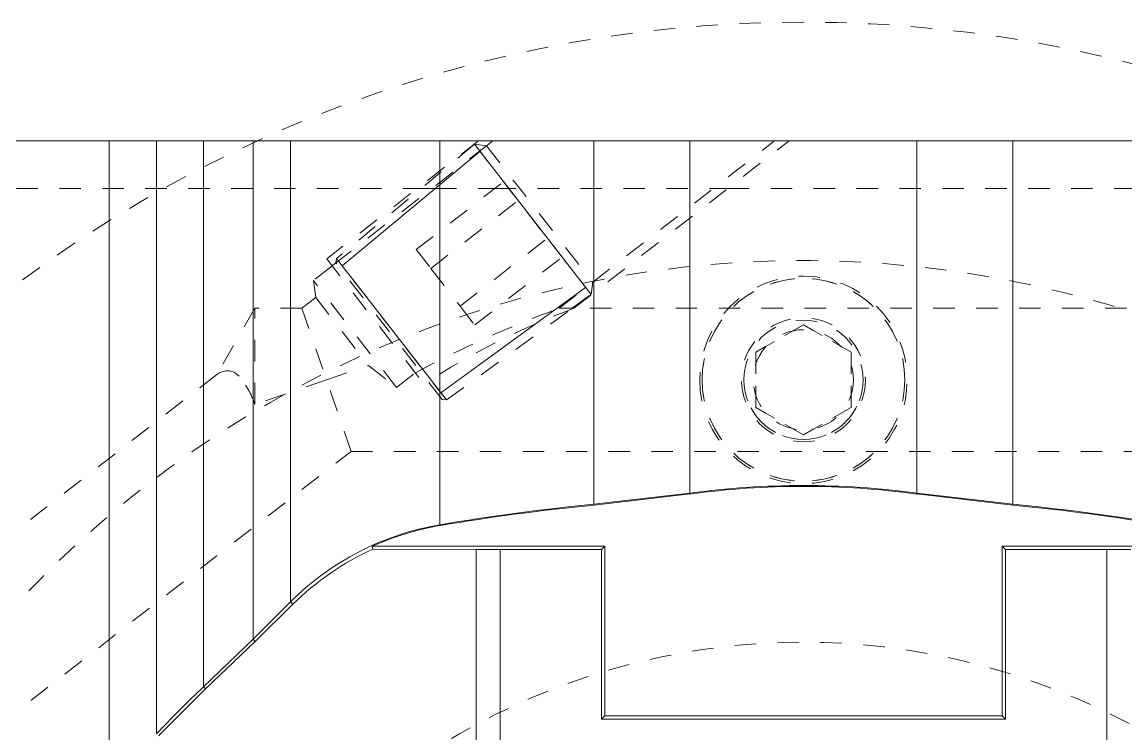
# Model space of a CAD drawing. Header units: millimetres. Extents: x 0 to 1189, y 0 to 841.
# Drawn here: x 208.23 to 254.52, y 261.15 to 291 of the extents above; entities that cross this region are included whole.
import ezdxf

# ---------------------------------------------------------------- set-up
doc = ezdxf.new("R2010")
doc.units = ezdxf.units.MM
doc.linetypes.add('_..__..__..__.._', pattern=[1.8, 0.9, -0.9])
doc.linetypes.add('________________', pattern=[0])

# ---------------------------------------------------------------- blocks, each defined once
blk = doc.blocks.new('D_FRAME_VIEW@1506')
at = {"color": 253, "linetype": '________________', "lineweight": 9, "true_color": 0xbeb69e}
blk.add_line((281.5, 286.02), (200.5, 286.02), dxfattribs=at)
at = {"color": 9, "linetype": '________________', "lineweight": 9, "true_color": 0xb1b1f0}
for p, q in [((211.88, 259.083), (211.88, 286.02)), ((213.874, 261.153), (213.874, 286.02)), ((215.847, 263.126), (215.847, 286.02)), ((217.917, 265.12), (217.917, 286.02)), ((219.487, 266.689), (219.487, 286.02)), ((225.756, 269.925), (225.756, 286.02)), ((232.214, 270.782), (232.214, 286.02)), ((236.24, 271.248), (236.24, 286.02)), ((245.76, 271.248), (245.76, 286.02)), ((249.786, 270.782), (249.786, 286.02)), ((236.24, 271.248), (232.214, 270.782)), ((236.245, 271.213), (232.217, 270.747)), ((236.24, 271.248), (236.245, 271.213)), ((245.76, 271.248), (245.755, 271.213)), ((249.783, 270.747), (245.755, 271.213)), ((249.786, 270.782), (245.76, 271.248)), ((232.214, 270.782), (232.217, 270.747)), ((249.786, 270.782), (249.783, 270.747)), ((225.756, 269.925), (225.762, 269.89)), ((222.942, 268.897), (222.915, 269.02)), ((232.669, 269.02), (222.915, 269.02)), ((232.669, 269.02), (232.53, 268.882)), ((232.669, 261.908), (232.669, 269.02)), ((259.085, 269.02), (249.331, 269.02)), ((249.331, 269.02), (249.331, 261.908)), ((249.331, 269.02), (249.47, 268.882)), ((222.942, 268.897), (227.272, 268.883)), ((228.281, 268.882), (227.272, 268.883)), ((227.272, 259.14), (227.272, 268.883)), ((232.53, 268.882), (228.281, 268.882)), ((228.281, 259.424), (228.281, 268.882)), ((232.53, 268.882), (232.53, 261.77)), ((253.719, 268.882), (249.47, 268.882)), ((249.47, 261.77), (249.47, 268.882)), ((254.728, 268.883), (253.719, 268.882)), ((253.719, 268.882), (253.719, 259.424)), ((219.487, 266.689), (217.917, 265.12)), ((219.487, 266.689), (219.588, 266.588)), ((218.012, 265.024), (219.588, 266.588)), ((217.917, 265.119), (215.847, 263.126)), ((215.93, 263.037), (218.012, 265.024)), ((217.917, 265.119), (218.012, 265.024)), ((213.953, 261.079), (215.93, 263.037)), ((215.847, 263.126), (215.93, 263.037)), ((232.669, 261.908), (232.53, 261.77)), ((232.53, 261.77), (249.47, 261.77)), ((249.331, 261.908), (232.669, 261.908)), ((249.331, 261.908), (249.47, 261.77))]:
    blk.add_line(p, q, dxfattribs=at)
at = {"color": 9, "linetype": '_..__..__..__.._', "lineweight": 9, "true_color": 0xb1b1f0}
for p, q in [((227.368, 286.02), (221.008, 281.073)), ((227.711, 285.812), (221.396, 280.9)), ((227.978, 286.02), (227.711, 285.812)), ((231.372, 279), (240.398, 286.02)), ((232.162, 280.089), (239.787, 286.02)), ((202.6, 284.02), (224.796, 284.02)), ((224.796, 284.02), (224.962, 284.02)), ((224.962, 284.02), (225.407, 284.02)), ((225.407, 284.02), (225.556, 284.02)), ((225.556, 284.02), (228.054, 284.02)), ((228.054, 284.02), (237.216, 284.02)), ((237.216, 284.02), (237.827, 284.02)), ((237.827, 284.02), (281, 284.02)), ((221.008, 281.073), (225.091, 275.823)), ((221.238, 280.777), (220.448, 280.163)), ((221.396, 280.9), (221.238, 280.777)), ((223.939, 275.675), (220.448, 280.163)), ((220.448, 280.163), (220.547, 279.449)), ((230.762, 279), (232.162, 280.089)), ((220.547, 279.449), (219.971, 279)), ((220.547, 279.449), (222.76, 276.604)), ((218, 279), (216.394, 276.218)), ((218, 274.971), (218, 279)), ((219.971, 279), (218, 279)), ((219.971, 279), (221, 276)), ((230.761, 279), (230.762, 279)), ((230.762, 279), (230.761, 279)), ((231.304, 279), (230.762, 279)), ((231.372, 279), (231.304, 279)), ((231.372, 279), (231.372, 279)), ((290.546, 279), (231.372, 279)), ((221, 276), (222.76, 276.604)), ((222.76, 276.604), (223.939, 275.675)), ((216.394, 276.218), (201.5, 264.634)), ((221, 276), (218, 274.971)), ((222.029, 273), (221, 276)), ((223.939, 275.675), (224.726, 276.293)), ((201.5, 257.033), (222.029, 273)), ((222.029, 273), (291, 273))]:
    blk.add_line(p, q, dxfattribs=at)
at = {"color": 254, "linetype": '_..__..__..__.._', "lineweight": 9, "true_color": 0xf0b1f0}
for p, q in [((227.2, 285.875), (221.418, 281.083)), ((227.2, 285.875), (232.098, 279.579)), ((227.711, 285.812), (227.2, 285.875)), ((227.711, 285.812), (232.162, 280.089)), ((224.761, 281.459), (228.708, 284.529)), ((225.375, 280.67), (229.322, 283.74)), ((226.603, 279.091), (230.55, 282.161)), ((224.761, 281.459), (225.375, 280.67)), ((221.418, 281.083), (221.396, 280.9)), ((226.029, 275.155), (221.418, 281.083)), ((227.217, 278.302), (231.164, 281.372)), ((225.847, 275.177), (221.396, 280.9)), ((225.375, 280.67), (226.603, 279.091)), ((232.098, 279.579), (232.162, 280.089)), ((231.304, 279), (232.098, 279.579)), ((226.029, 275.155), (231.304, 279)), ((226.603, 279.091), (227.217, 278.302)), ((225.847, 275.177), (226.029, 275.155))]:
    blk.add_line(p, q, dxfattribs=at)
at = {"color": 212, "linetype": '________________', "lineweight": 9, "true_color": 0xe100e1}
for p, q in [((227.2, 285.875), (232.098, 279.579)), ((221.418, 281.083), (226.029, 275.155))]:
    blk.add_line(p, q, dxfattribs=at)
at = {"color": 254, "linetype": '________________', "lineweight": 9, "true_color": 0xf0b1f0}
for p, q in [((227.433, 285.576), (221.651, 280.783)), ((225.796, 275.454), (231.865, 279.878))]:
    blk.add_line(p, q, dxfattribs=at)
at = {"color": 253, "linetype": '_..__..__..__.._', "lineweight": 9, "true_color": 0xbeb69e}
for p, q in [((241, 278.309), (239, 277.155)), ((239, 277.155), (241, 278.309)), ((243, 277.155), (241, 278.309)), ((241, 278.309), (243, 277.155)), ((239, 277.155), (239, 274.845)), ((239, 274.845), (239, 277.155)), ((243, 274.845), (243, 277.155)), ((243, 277.155), (243, 274.845)), ((239, 274.845), (241, 273.691)), ((241, 273.691), (239, 274.845)), ((241, 273.691), (243, 274.845)), ((243, 274.845), (241, 273.691))]:
    blk.add_line(p, q, dxfattribs=at)
at = {"color": 9, "linetype": '_..__..__..__.._', "lineweight": 9, "true_color": 0xb1b1f0}
blk.add_lwpolyline([(218, 274.971, 0.089674), (217.33, 276.154), (217.213, 276.256), (217.121, 276.315), (217.026, 276.356), (216.928, 276.379), (216.792, 276.382), (216.653, 276.351), (216.511, 276.29), (216.422, 276.236), (216.394, 276.218), (216.394, 276.218)], format="xyb", dxfattribs=at)
at = {"color": 253, "linetype": '_..__..__..__.._', "lineweight": 9, "true_color": 0xbeb69e, "extrusion": (0, 0, -1)}
for centre, radius in [((-241, 236), 55), ((-241, 276), 4.35)]:
    blk.add_circle(centre, radius, dxfattribs=at)
at = {"color": 253, "linetype": '_..__..__..__.._', "lineweight": 9, "true_color": 0xbeb69e}
for radius in [2.6, 2.1]:
    blk.add_circle((241, 276), radius, dxfattribs=at)
at = {"color": 253, "linetype": '_..__..__..__.._', "lineweight": 9, "true_color": 0xbeb69e, "extrusion": (0, 0, -1)}
for centre, radius, start, end in [((-241, 236), 45, 11.7159, 348.2841), ((-241, 236), 45, 11.7159, 348.2841), ((-241, 276), 4.25, 0, 180), ((-241, 276), 2.5, 360, 180), ((-241, 276), 2.5, 0, 270), ((-241, 276), 4.25, 180, 0), ((-241, 276), 2.5, 270, 360), ((-241, 276), 2.5, 180, 270)]:
    blk.add_arc(centre, radius, start, end, dxfattribs=at)
at = {"color": 253, "linetype": '_..__..__..__.._', "lineweight": 9, "true_color": 0xbeb69e}
for centre, radius, start, end in [((241, 276), 4.25, 0, 180), ((241, 276), 4.25, 180, 0), ((241, 276), 2.5, 180, 270), ((241, 236), 29, 37.0203, 143.0292)]:
    blk.add_arc(centre, radius, start, end, dxfattribs=at)
at = {"color": 9, "linetype": '_..__..__..__.._', "lineweight": 9, "true_color": 0xb1b1f0, "extrusion": (0, 0, -1)}
blk.add_arc((-246.392, 236.062), 45.694, 61.6954, 69.9975, dxfattribs=at)
at = {"color": 9, "linetype": '_..__..__..__.._', "lineweight": 9, "true_color": 0xb1b1f0}
blk.add_arc((242.491, 249.221), 31.787, 110.4747, 123.1885, dxfattribs=at)
at = {"color": 9, "linetype": '________________', "lineweight": 9, "true_color": 0xb1b1f0}
for centre, radius, start, end in [((241, 236), 35.568, 82.3099, 97.6901), ((241, 236), 35.532, 82.3099, 97.6901), ((241, 179.805), 91.4, 95.51643, 99.60103), ((241, 179.805), 91.365, 95.51643, 99.60103), ((241, 179.805), 91.4, 95.51611, 95.51643), ((241, 179.805), 91.365, 80.39894, 84.48357), ((241, 179.805), 91.4, 80.39894, 84.4839), ((227.691, 258.485), 11.602, 99.6012, 135), ((227.691, 258.484), 11.568, 99.6014, 114.385), ((241, 236), 36.993, 132.8387, 137.1613)]:
    blk.add_arc(centre, radius, start, end, dxfattribs=at)
at = {"color": 9, "linetype": '________________', "lineweight": 9, "true_color": 0xb1b1f0, "extrusion": (0, 0, -1)}
blk.add_arc((-227.656, 258.46), 11.453, 45.2117, 65.6912, dxfattribs=at)

msp = doc.modelspace()

# ---------------------------------------------------------------- block references
at = {"color": 7, "linetype": '________________', "lineweight": 20}
msp.add_blockref('D_FRAME_VIEW@1506', (0, 0), dxfattribs=at)

doc.saveas('drawing.dxf')
